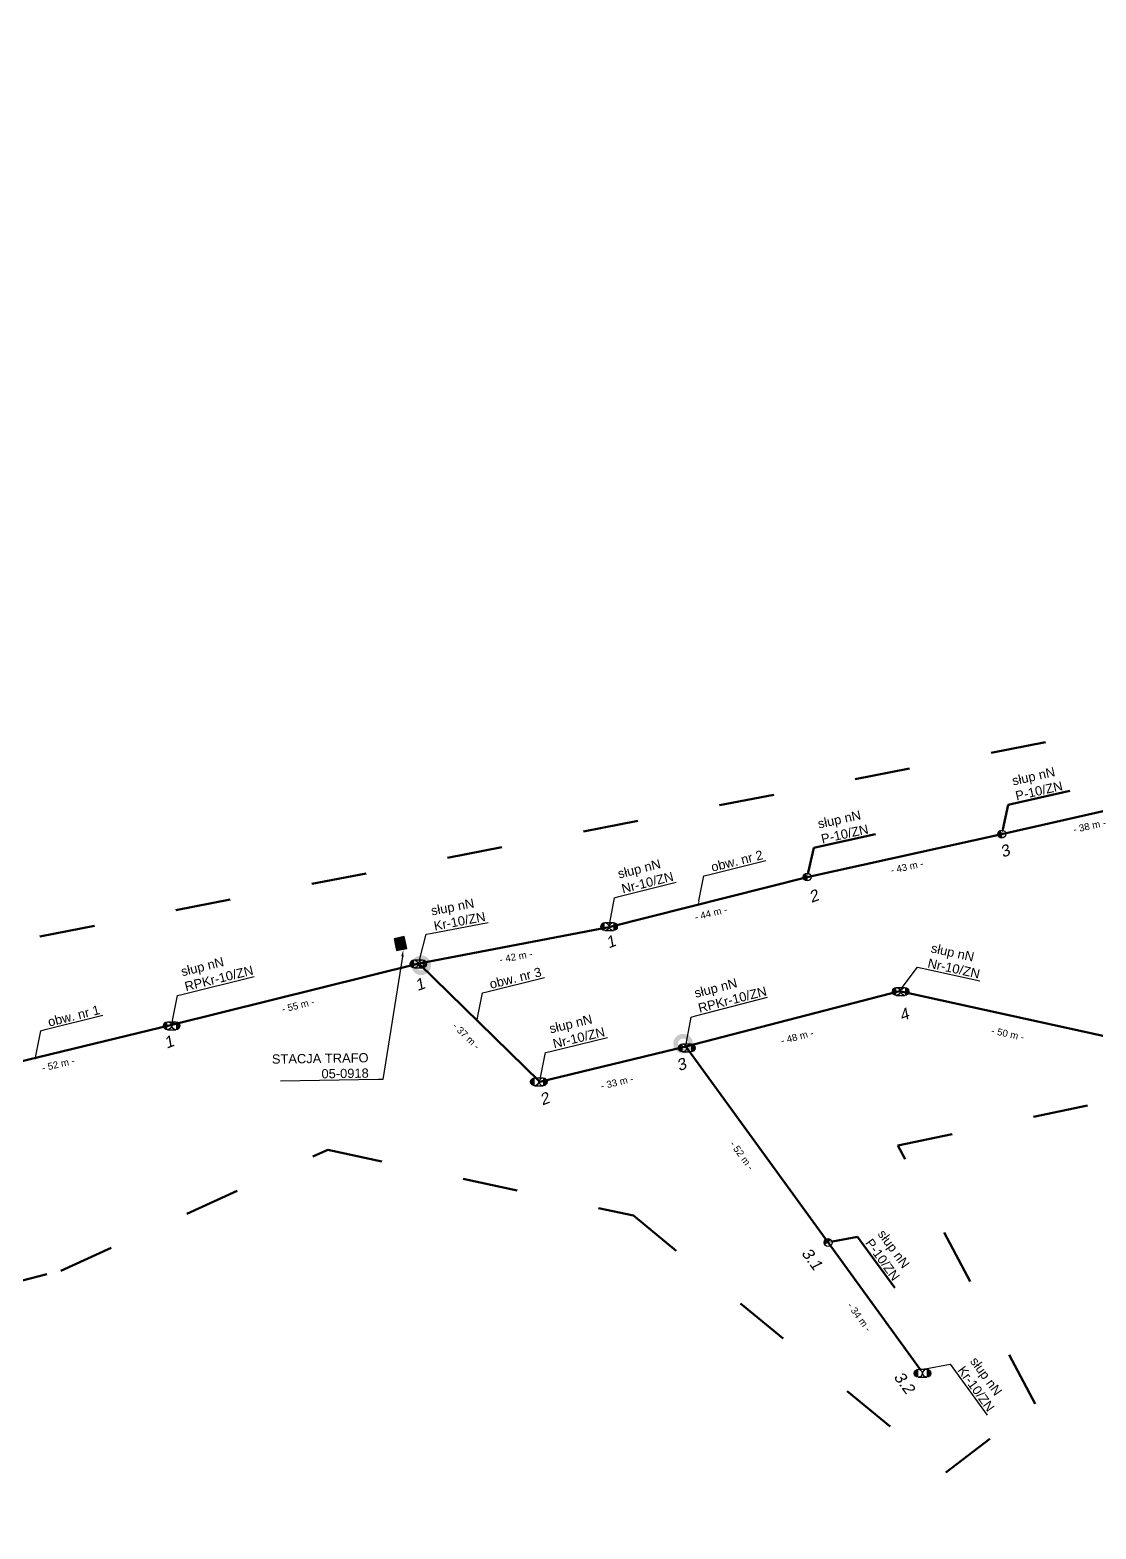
# Model space of a CAD drawing. Header units: metres. Extents: x 7531025 to 7555771, y 5771206 to 5789306.
# Drawn here: x 7548988.7 to 7549219.8, y 5784378.2 to 5784703 of the extents above; entities that cross this region are included whole.
import ezdxf
from ezdxf import colors
from ezdxf.entities.mleader import LeaderData, LeaderLine
from ezdxf.math import Vec2, Vec3

# ---------------------------------------------------------------- set-up
doc = ezdxf.new("R2010")
doc.units = ezdxf.units.M
doc.linetypes.add('GCAD_ISO03W100', pattern=[30, 12, -18])
for name, color, linetype, lineweight in [('!TELE', 30, 'SCARPLINE1A', 50), ('!trafo_05-0918', 6, 'GCAD_ISO03W100', 50), ('_MM LINIA Sn', 40, 'Continuous', 30), ('_numery slupow etap 4 cz. 2', 7, 'Continuous', 40)]:
    doc.layers.add(name, color=color, linetype=linetype, lineweight=lineweight)
for name, color, linetype in [('!wymiary', 7, 'Continuous'), ('_MM mufy', 3, 'Continuous'), ('_MM opisy', 7, 'Continuous'), ('_MM slupy', 5, 'Continuous'), ('_mm trafo', 3, 'Continuous')]:
    doc.layers.add(name, color=color, linetype=linetype)
doc.layers.add('_arkusze model', color=7, linetype='Continuous', lineweight=50, plot=False)
doc.styles.get("Standard").update_dxf_attribs({"font": 'ARIAL.TTF'})
doc.linetypes.add('SCARPLINE1A', pattern='A,2,[150,AAA.SHX,S=1,R=0,X=0,Y=0],1e-11', length=2)
doc.dimstyles.new('opis linie', dxfattribs={"dimtxt": 1.5, "dimasz": 0.18, "dimexe": 0.18, "dimexo": 0.0625, "dimgap": 2.5, "dimtad": 4, "dimdec": 0, "dimzin": 0, "dimdsep": 46, "dimtxsty": 'Standard', "dimcen": 0.09, "dimse1": 1, "dimse2": 1, "dimsd1": 1, "dimsd2": 1, "dimclrt": 256, "dimadec": 0, "dimazin": 0, "dimtfac": 1, "dimtdec": 0, "dimtofl": 0, "dimtmove": 0, "dimatfit": 3, "dimfxl": 1, "dimtfill": 1, "dimtolj": 1, "dimtzin": 0, "dimarcsym": 0})

# ---------------------------------------------------------------- blocks, each defined once
blk = doc.blocks.new('*D91')
at = {"layer": 'Defpoints', "color": 0}
for p in [(7549130.87, 5784482.69), (7549161.14, 5784439.79), (7549161.74, 5784440.24)]:
    blk.add_point(p, dxfattribs=at)
at = {"layer": '!wymiary', "insert": (7549143.06, 5784459.1), "char_height": 1.5, "attachment_point": 5, "rotation": 306.0244, "bg_fill": 3, "box_fill_scale": 1.1, "bg_fill_color": 9, "bg_fill_true_color": 13158600, "bg_fill_transparency": 0}
blk.add_mtext('\\A1;- 52 m -', dxfattribs=at)
blk = doc.blocks.new('*D92')
at = {"layer": 'Defpoints', "color": 0}
for p in [(7549161.74, 5784440.24), (7549181.18, 5784412.22), (7549181.79, 5784412.66)]:
    blk.add_point(p, dxfattribs=at)
at = {"layer": '!wymiary', "insert": (7549168.52, 5784424.09), "char_height": 1.5, "attachment_point": 5, "rotation": 306.0171, "bg_fill": 3, "box_fill_scale": 1.1, "bg_fill_color": 9, "bg_fill_true_color": 13158600, "bg_fill_transparency": 0}
blk.add_mtext('\\A1;- 34 m -', dxfattribs=at)
blk = doc.blocks.new('*D297')
at = {"layer": 'Defpoints', "color": 0}
for p in [(7549073, 5784500.72), (7549098.7, 5784474.49), (7549099.23, 5784475.03)]:
    blk.add_point(p, dxfattribs=at)
at = {"layer": '!wymiary', "insert": (7549083.3, 5784485), "char_height": 1.5, "attachment_point": 5, "rotation": 315.5859, "bg_fill": 3, "box_fill_scale": 1.1, "bg_fill_color": 9, "bg_fill_true_color": 13158600, "bg_fill_transparency": 0}
blk.add_mtext('\\A1;- 37 m -', dxfattribs=at)
blk = doc.blocks.new('*D298')
at = {"layer": 'Defpoints', "color": 0}
for p in [(7549130.87, 5784482.69), (7549131.05, 5784481.96), (7549099.23, 5784475.03)]:
    blk.add_point(p, dxfattribs=at)
at = {"layer": '!wymiary', "insert": (7549115.99, 5784474.95), "char_height": 1.5, "attachment_point": 5, "rotation": 13.6159, "bg_fill": 3, "box_fill_scale": 1.1, "bg_fill_color": 9, "bg_fill_true_color": 13158600, "bg_fill_transparency": 0}
blk.add_mtext('\\A1;- 33 m -', dxfattribs=at)
blk = doc.blocks.new('*D299')
at = {"layer": 'Defpoints', "color": 0}
for p in [(7549177.19, 5784494.72), (7549177.38, 5784493.99), (7549130.87, 5784482.69)]:
    blk.add_point(p, dxfattribs=at)
at = {"layer": '!wymiary', "insert": (7549155.04, 5784484.82), "char_height": 1.5, "attachment_point": 5, "rotation": 14.5589, "bg_fill": 3, "box_fill_scale": 1.1, "bg_fill_color": 9, "bg_fill_true_color": 13158600, "bg_fill_transparency": 0}
blk.add_mtext('\\A1;- 48 m -', dxfattribs=at)
blk = doc.blocks.new('*D300')
at = {"layer": 'Defpoints', "color": 0}
for p in [(7549177.19, 5784494.72), (7549225.93, 5784484.04), (7549225.77, 5784483.31)]:
    blk.add_point(p, dxfattribs=at)
at = {"layer": '!wymiary', "insert": (7549200.7, 5784485.46), "char_height": 1.5, "attachment_point": 5, "rotation": 347.6381, "bg_fill": 3, "box_fill_scale": 1.1, "bg_fill_color": 9, "bg_fill_true_color": 13158600, "bg_fill_transparency": 0}
blk.add_mtext('\\A1;- 50 m -', dxfattribs=at)
blk = doc.blocks.new('*D352')
at = {"layer": 'Defpoints', "color": 0}
for p in [(7549236.35, 5784537.13), (7549199.21, 5784529.49), (7549199.38, 5784528.76)]:
    blk.add_point(p, dxfattribs=at)
at = {"layer": '!wymiary', "insert": (7549218.42, 5784530.49), "char_height": 1.5, "attachment_point": 5, "rotation": 12.7621, "bg_fill": 3, "box_fill_scale": 1.1, "bg_fill_color": 9, "bg_fill_true_color": 13158600, "bg_fill_transparency": 0}
blk.add_mtext('\\A1;- 38 m -', dxfattribs=at)
blk = doc.blocks.new('*D353')
at = {"layer": 'Defpoints', "color": 0}
for p in [(7549199.38, 5784528.76), (7549157.05, 5784520.18), (7549157.21, 5784519.45)]:
    blk.add_point(p, dxfattribs=at)
at = {"layer": '!wymiary', "insert": (7549178.84, 5784521.65), "char_height": 1.5, "attachment_point": 5, "rotation": 12.4481, "bg_fill": 3, "box_fill_scale": 1.1, "bg_fill_color": 9, "bg_fill_true_color": 13158600, "bg_fill_transparency": 0}
blk.add_mtext('\\A1;- 43 m -', dxfattribs=at)
blk = doc.blocks.new('*D354')
at = {"layer": 'Defpoints', "color": 0}
for p in [(7549157.21, 5784519.45), (7549114.02, 5784509.3), (7549114.21, 5784508.57)]:
    blk.add_point(p, dxfattribs=at)
at = {"layer": '!wymiary', "insert": (7549136.32, 5784511.59), "char_height": 1.5, "attachment_point": 5, "rotation": 14.1916, "bg_fill": 3, "box_fill_scale": 1.1, "bg_fill_color": 9, "bg_fill_true_color": 13158600, "bg_fill_transparency": 0}
blk.add_mtext('\\A1;- 44 m -', dxfattribs=at)
blk = doc.blocks.new('*D355')
at = {"layer": 'Defpoints', "color": 0}
for p in [(7549114.21, 5784508.57), (7549072.86, 5784501.46), (7549073, 5784500.72)]:
    blk.add_point(p, dxfattribs=at)
at = {"layer": '!wymiary', "insert": (7549094.07, 5784502.19), "char_height": 1.5, "attachment_point": 5, "rotation": 10.7868, "bg_fill": 3, "box_fill_scale": 1.1, "bg_fill_color": 9, "bg_fill_true_color": 13158600, "bg_fill_transparency": 0}
blk.add_mtext('\\A1;- 42 m -', dxfattribs=at)
blk = doc.blocks.new('*D356')
at = {"layer": 'Defpoints', "color": 0}
for p in [(7549073, 5784500.72), (7549019.27, 5784488.12), (7549019.45, 5784487.39)]:
    blk.add_point(p, dxfattribs=at)
at = {"layer": '!wymiary', "insert": (7549046.83, 5784491.62), "char_height": 1.5, "attachment_point": 5, "rotation": 13.9801, "bg_fill": 3, "box_fill_scale": 1.1, "bg_fill_color": 9, "bg_fill_true_color": 13158600, "bg_fill_transparency": 0}
blk.add_mtext('\\A1;- 55 m -', dxfattribs=at)
blk = doc.blocks.new('*D357')
at = {"layer": 'Defpoints', "color": 0}
for p in [(7549019.45, 5784487.39), (7548968.88, 5784475.95), (7548969.06, 5784475.22)]:
    blk.add_point(p, dxfattribs=at)
at = {"layer": '!wymiary', "insert": (7548994.85, 5784478.86), "char_height": 1.5, "attachment_point": 5, "rotation": 13.5814, "bg_fill": 3, "box_fill_scale": 1.1, "bg_fill_color": 9, "bg_fill_true_color": 13158600, "bg_fill_transparency": 0}
blk.add_mtext('\\A1;- 52 m -', dxfattribs=at)
blk = doc.blocks.new('ZN')
at = {"layer": '_MM slupy', "transparency": 33554687}
h = blk.add_hatch(color=256, dxfattribs=at)
h.dxf.hatch_style = 1
h.paths.add_polyline_path([(0, -0.86), (0, 0.86, 1)])
at = {"layer": '_MM slupy'}
blk.add_circle((0, 0), 0.857, dxfattribs=at)
blk = doc.blocks.new('R')
at = {"layer": '_MM slupy', "transparency": 33554687}
h = blk.add_hatch(color=256, dxfattribs=at)
h.dxf.hatch_style = 1
h.paths.add_polyline_path([(-0.93, -0.86), (-0.93, 0.86, 1)])
h = blk.add_hatch(color=256, dxfattribs=at)
h.dxf.hatch_style = 1
h.paths.add_polyline_path([(0.93, 0.86), (0.93, -0.86, 1)])
at = {"layer": '_MM slupy'}
for points in [[(-0.93, 0.86), (0.93, 0.86)], [(-0.93, -0.86), (0.93, -0.86)]]:
    blk.add_lwpolyline(points, dxfattribs=at)
for centre in [(-0.93, 0), (0.93, 0)]:
    blk.add_circle(centre, 0.857, dxfattribs=at)
blk = doc.blocks.new('trafo')
at = {"layer": '_mm trafo'}
h = blk.add_hatch(color=256, dxfattribs=at)
h.dxf.hatch_style = 1
h.paths.add_polyline_path([(-1.15, 1.02), (-0.52, -1.51), (1.64, -0.96), (1.01, 1.59)])
at = {"layer": '_MM LINIA Sn', "color": 2, "lineweight": 60}
for p, q in [((0.58, 0.02), (-0.43, 0.9)), ((-0.32, -0.23), (0.58, 0.02)), ((0.58, -0.92), (-0.32, -0.23)), ((0.55, -0.72), (0.41, -0.9)), ((0.41, -0.9), (0.58, -0.92)), ((0.58, -0.92), (0.55, -0.72))]:
    blk.add_line(p, q, dxfattribs=at)
at = {"layer": '_mm trafo', "flags": 128}
blk.add_lwpolyline([(-0.52, -1.52), (1.64, -0.96), (0.98, 1.58), (-1.17, 0.99), (-0.52, -1.52)], close=True, dxfattribs=at)
blk = doc.blocks.new('mufa')
at = {"layer": '_MM mufy'}
h = blk.add_hatch(color=256, dxfattribs=at)
h.dxf.hatch_style = 1
h.paths.add_polyline_path([(2.15, 0.12, 1), (-2.1, -0.05, 1)])
h.paths.add_polyline_path([(-1.1, -0.01, -1), (1.15, 0.08, -1)], flags=16)
h.paths.add_polyline_path([(-0.83, 0, -1), (0.88, 0.07, -1)], flags=0)
blk = doc.blocks.new('q')
at = {"layer": '_MM slupy'}
blk.add_blockref('ZN', (0, 0), dxfattribs=at)
at = {"layer": '_MM opisy'}
ml = blk.add_multileader_mtext('Standard', dxfattribs=at)
ml.set_content('\\pxql;słup nN\\PP-10/ZN', color=256)
ml.set_leader_properties()
ml.build(insert=Vec2(0, 0))
ml.multileader.update_dxf_attribs({"has_text_frame": 1, "text_left_attachment_type": 5, "text_right_attachment_type": 5, "dogleg_length": 1, "arrow_head_size": 1})
ctx = ml.context
ctx.base_point, ctx.char_height, ctx.arrow_head_size, ctx.landing_gap_size, ctx.plane_origin = Vec3(3.75, 5.9), 2, 1, 1, Vec3(1.72, -1.42)
ctx.left_attachment, ctx.right_attachment = 5, 5
notes = []
notes.append((ctx, [(0, (1, 1, 0), (2.75, 5.9), (1, 0), 1, [(0, [(0, 0), (2.75, 5.9)], 0, [])])]))
ctx.mtext.insert, ctx.mtext.flow_direction = Vec3(4.75, 11.7), 5
ctx.mtext.has_bg_fill, ctx.mtext.bg_color, ctx.mtext.bg_scale_factor, ctx.mtext.bg_transparency, ctx.mtext.use_window_bg_color = 1, -1023410175, 1, 0, 1
for ctx, leaders in notes:
    for number, flags, end, landing, length, lines in leaders:
        leader = LeaderData()
        leader.index, (leader.has_last_leader_line, leader.has_dogleg_vector, leader.attachment_direction) = number, flags
        leader.last_leader_point, leader.dogleg_vector, leader.dogleg_length = Vec3(end), Vec3(landing), length
        for number, points, colour, breaks in lines:
            line = LeaderLine()
            line.index, line.vertices, line.color, line.breaks = number, Vec3.list(points), colors.encode_raw_color(colour), breaks
            leader.lines.append(line)
        ctx.leaders.append(leader)

msp = doc.modelspace()

# ---------------------------------------------------------------- linework, layer by layer
at = {"layer": '!TELE'}
for points in [[(7548969.06, 5784475.22), (7549019.45, 5784487.39), (7549073, 5784500.72), (7549114.21, 5784508.57), (7549157.21, 5784519.45), (7549199.38, 5784528.76), (7549236.35, 5784537.13), (7549280.95, 5784547.28), (7549303.59, 5784552.19), (7549333.55, 5784559.34), (7549361.98, 5784566.24), (7549414.18, 5784578.02), (7549484.62, 5784594.13), (7549511.02, 5784598.53), (7549548.88, 5784608.62), (7549585.56, 5784617.16), (7549605.71, 5784622.95), (7549627.63, 5784642.69), (7549649.74, 5784660.64), (7549663.3, 5784673.52)], [(7549073, 5784500.72), (7549099.23, 5784475.03), (7549130.87, 5784482.69), (7549177.19, 5784494.72), (7549225.93, 5784484.04), (7549249.68, 5784498.25), (7549272.38, 5784514.36), (7549301.85, 5784520.3), (7549340.82, 5784530.11), (7549368.8, 5784536.68), (7549397.89, 5784544.31), (7549433.68, 5784553.36), (7549460.43, 5784558.99), (7549478.14, 5784561.97), (7549517.37, 5784570.27), (7549546.64, 5784576.53), (7549585.69, 5784584.92), (7549625.21, 5784594.65), (7549676.88, 5784604.58), (7549726.26, 5784615.23)], [(7549130.87, 5784482.69), (7549161.74, 5784440.24), (7549181.79, 5784412.66)]]:
    msp.add_lwpolyline(points, dxfattribs=at)

# ---------------------------------------------------------------- block references
at = {"layer": '_arkusze model', "rotation": 357.3066721443945}
msp.add_blockref('trafo', (7549068.79, 5784505.02), dxfattribs=at)

# ---------------------------------------------------------------- next in the draw order: dimensions: what is measured, and where the dimension line sits
at = {"layer": '!wymiary'}
for p1, p2, picture, middle in [((7549236.35, 5784537.13), (7549199.38, 5784528.76), '*D352', (7549218.42, 5784530.49)), ((7549073, 5784500.72), (7549099.23, 5784475.03), '*D297', (7549083.3, 5784485)), ((7549130.87, 5784482.69), (7549161.74, 5784440.24), '*D91', (7549143.06, 5784459.1))]:
    dim = msp.add_aligned_dim(p1=p1, p2=p2, distance=-0.75, dimstyle='opis linie', override={"dimpost": '- <> m -'}, dxfattribs=at)
    dim.commit()
    dim.dimension.update_dxf_attribs({"geometry": picture, "text_midpoint": middle})

# ---------------------------------------------------------------- next in the draw order: dimensions: what is measured, and where the dimension line sits
for p1, p2, picture, middle in [((7549199.38, 5784528.76), (7549157.21, 5784519.45), '*D353', (7549178.84, 5784521.65)), ((7549099.23, 5784475.03), (7549130.87, 5784482.69), '*D298', (7549115.99, 5784474.95)), ((7549161.74, 5784440.24), (7549181.79, 5784412.66), '*D92', (7549168.52, 5784424.09))]:
    dim = msp.add_aligned_dim(p1=p1, p2=p2, distance=-0.75, dimstyle='opis linie', override={"dimpost": '- <> m -'}, dxfattribs=at)
    dim.commit()
    dim.dimension.update_dxf_attribs({"geometry": picture, "text_midpoint": middle})

# ---------------------------------------------------------------- next in the draw order: block references
at = {"layer": '!TELE'}
for p, rotation in [((7549199.38, 5784528.76), 12.76212199395724), ((7549161.74, 5784440.24), 306.0171177458845)]:
    msp.add_blockref('q', p, dxfattribs=dict(at, rotation=rotation))

# ---------------------------------------------------------------- next in the draw order: texts
at = {"layer": '_numery slupow etap 4 cz. 2', "oblique": 10}
msp.add_text('2', height=2.5, rotation=20.4647, dxfattribs=at).set_placement((7549099.78, 5784469.91))

# ---------------------------------------------------------------- next in the draw order: dimensions: what is measured, and where the dimension line sits
at = {"layer": '!wymiary'}
for p1, p2, picture, middle in [((7549157.21, 5784519.45), (7549114.21, 5784508.57), '*D354', (7549136.32, 5784511.59)), ((7549130.87, 5784482.69), (7549177.19, 5784494.72), '*D299', (7549155.04, 5784484.82))]:
    dim = msp.add_aligned_dim(p1=p1, p2=p2, distance=-0.75, dimstyle='opis linie', override={"dimpost": '- <> m -'}, dxfattribs=at)
    dim.commit()
    dim.dimension.update_dxf_attribs({"geometry": picture, "text_midpoint": middle})

# ---------------------------------------------------------------- next in the draw order: leaders
at = {"layer": '_MM opisy'}
ml = msp.add_multileader_mtext('Standard', dxfattribs=at)
ml.set_content('\\pxql;słup nN\\PNr-10/ZN', color=256)
ml.set_leader_properties()
ml.build(insert=Vec2(0, 0))
ml.multileader.update_dxf_attribs({"has_text_frame": 1, "text_left_attachment_type": 5, "text_right_attachment_type": 5, "dogleg_length": 1, "arrow_head_size": 1})
ctx = ml.context
ctx.base_point, ctx.char_height, ctx.arrow_head_size, ctx.landing_gap_size, ctx.plane_origin, ctx.plane_x_axis, ctx.plane_y_axis = Vec3(7549101.48, 5784481.64), 2, 1, 1, Vec3(7549101.23, 5784474.05), Vec3(0.971896, 0.235411), Vec3(-0.235411, 0.971896)
ctx.left_attachment, ctx.right_attachment = 5, 5
notes = []
notes.append((ctx, [(0, (1, 1, 0), (7549100.51, 5784481.41), (0.971896, 0.235411), 1, [(0, [(7549099.23, 5784475.03), (7549100.51, 5784481.41)], 0, [])])]))
ctx.mtext.insert, ctx.mtext.text_direction, ctx.mtext.flow_direction = Vec3(7549101.1, 5784487.49), Vec3(0.971896, 0.235411), 5
ctx.mtext.has_bg_fill, ctx.mtext.bg_color, ctx.mtext.bg_scale_factor, ctx.mtext.bg_transparency, ctx.mtext.use_window_bg_color = 1, -1023410175, 1, 0, 1
ml = msp.add_multileader_mtext('Standard', dxfattribs=at)
ml.set_content('\\pxql;słup nN\\PKr-10/ZN', color=256)
ml.set_leader_properties()
ml.build(insert=Vec2(0, 0))
ml.multileader.update_dxf_attribs({"has_text_frame": 1, "text_left_attachment_type": 5, "text_right_attachment_type": 5, "dogleg_length": 1, "arrow_head_size": 1})
ctx = ml.context
ctx.base_point, ctx.char_height, ctx.arrow_head_size, ctx.landing_gap_size, ctx.plane_origin, ctx.plane_x_axis, ctx.plane_y_axis = Vec3(7549188.77, 5784413.09), 2, 1, 1, Vec3(7549181.65, 5784410.44), Vec3(0.588027, -0.808841), Vec3(0.808841, 0.588027)
ctx.left_attachment, ctx.right_attachment = 5, 5
notes.append((ctx, [(0, (1, 1, 0), (7549188.18, 5784413.9), (0.588027, -0.808841), 1, [(0, [(7549181.79, 5784412.66), (7549188.18, 5784413.9)], 0, [])])]))
ctx.mtext.insert, ctx.mtext.text_direction, ctx.mtext.flow_direction = Vec3(7549194.02, 5784415.68), Vec3(0.588027, -0.808841), 5
ctx.mtext.has_bg_fill, ctx.mtext.bg_color, ctx.mtext.bg_scale_factor, ctx.mtext.bg_transparency, ctx.mtext.use_window_bg_color = 1, -1023410175, 1, 0, 1
for ctx, leaders in notes:
    for number, flags, end, landing, length, lines in leaders:
        leader = LeaderData()
        leader.index, (leader.has_last_leader_line, leader.has_dogleg_vector, leader.attachment_direction) = number, flags
        leader.last_leader_point, leader.dogleg_vector, leader.dogleg_length = Vec3(end), Vec3(landing), length
        for number, points, colour, breaks in lines:
            line = LeaderLine()
            line.index, line.vertices, line.color, line.breaks = number, Vec3.list(points), colors.encode_raw_color(colour), breaks
            leader.lines.append(line)
        ctx.leaders.append(leader)

# ---------------------------------------------------------------- next in the draw order: block references
at = {"layer": '!TELE', "rotation": 12.44807847203676}
msp.add_blockref('q', (7549157.21, 5784519.45), dxfattribs=at)
for p in [(7549099.04, 5784475.07), (7549182.21, 5784411.91)]:
    msp.add_blockref('R', p)

# ---------------------------------------------------------------- next in the draw order: texts
at = {"layer": '_numery slupow etap 4 cz. 2', "oblique": 10}
for s, rotation, p in [('3', 20.4647, (7549199.59, 5784523.62)), ('3', 20.4647, (7549129.44, 5784477.33)), ('3.1', 306.1733, (7549155.84, 5784437.92)), ('3.2', 306.1733, (7549175.85, 5784411.1))]:
    msp.add_text(s, height=2.5, rotation=rotation, dxfattribs=at).set_placement(p)

# ---------------------------------------------------------------- next in the draw order: dimensions: what is measured, and where the dimension line sits
at = {"layer": '!wymiary'}
for p1, p2, picture, middle in [((7549114.21, 5784508.57), (7549073, 5784500.72), '*D355', (7549094.07, 5784502.19)), ((7549177.19, 5784494.72), (7549225.93, 5784484.04), '*D300', (7549200.7, 5784485.46))]:
    dim = msp.add_aligned_dim(p1=p1, p2=p2, distance=-0.75, dimstyle='opis linie', override={"dimpost": '- <> m -'}, dxfattribs=at)
    dim.commit()
    dim.dimension.update_dxf_attribs({"geometry": picture, "text_midpoint": middle})

# ---------------------------------------------------------------- next in the draw order: leaders
at = {"layer": '_MM opisy'}
ml = msp.add_multileader_mtext('Standard', dxfattribs=at)
ml.set_content('\\pxql;słup nN\\PRPKr-10/ZN', color=256)
ml.set_leader_properties()
ml.build(insert=Vec2(0, 0))
ml.multileader.update_dxf_attribs({"has_text_frame": 1, "text_left_attachment_type": 5, "text_right_attachment_type": 5, "dogleg_length": 1, "arrow_head_size": 1})
ctx = ml.context
ctx.base_point, ctx.char_height, ctx.arrow_head_size, ctx.landing_gap_size, ctx.plane_origin, ctx.plane_x_axis, ctx.plane_y_axis = Vec3(7549133.02, 5784489.35), 2, 1, 1, Vec3(7549132.89, 5784481.75), Vec3(0.96789, 0.251375), Vec3(-0.251375, 0.96789)
ctx.left_attachment, ctx.right_attachment = 5, 5
notes = []
notes.append((ctx, [(0, (1, 1, 0), (7549132.05, 5784489.09), (0.96789, 0.251375), 1, [(0, [(7549130.87, 5784482.69), (7549132.05, 5784489.09)], 0, [])])]))
ctx.mtext.insert, ctx.mtext.text_direction, ctx.mtext.flow_direction = Vec3(7549132.54, 5784495.18), Vec3(0.96789, 0.251375), 5
ctx.mtext.has_bg_fill, ctx.mtext.bg_color, ctx.mtext.bg_scale_factor, ctx.mtext.bg_transparency, ctx.mtext.use_window_bg_color = 1, -1023410175, 1, 0, 1
for ctx, leaders in notes:
    for number, flags, end, landing, length, lines in leaders:
        leader = LeaderData()
        leader.index, (leader.has_last_leader_line, leader.has_dogleg_vector, leader.attachment_direction) = number, flags
        leader.last_leader_point, leader.dogleg_vector, leader.dogleg_length = Vec3(end), Vec3(landing), length
        for number, points, colour, breaks in lines:
            line = LeaderLine()
            line.index, line.vertices, line.color, line.breaks = number, Vec3.list(points), colors.encode_raw_color(colour), breaks
            leader.lines.append(line)
        ctx.leaders.append(leader)

# ---------------------------------------------------------------- next in the draw order: block references
at = {"color": 5, "lineweight": 70}
msp.add_blockref('mufa', (7549130.3, 5784483.3), dxfattribs=at)
msp.add_blockref('R', (7549131.12, 5784482.42))

# ---------------------------------------------------------------- next in the draw order: texts
at = {"layer": '_numery slupow etap 4 cz. 2', "oblique": 10}
for s, p in [('2', (7549158.14, 5784513.83)), ('1', (7549114.15, 5784503.94)), ('4', (7549177.72, 5784488.15))]:
    msp.add_text(s, height=2.5, rotation=20.4647, dxfattribs=at).set_placement(p)

# ---------------------------------------------------------------- next in the draw order: dimensions: what is measured, and where the dimension line sits
at = {"layer": '!wymiary'}
dim = msp.add_aligned_dim(p1=(7549073, 5784500.72), p2=(7549019.45, 5784487.39), distance=-0.75, dimstyle='opis linie', override={"dimpost": '- <> m -'}, dxfattribs=at)
dim.commit()
dim.dimension.update_dxf_attribs({"geometry": '*D356', "text_midpoint": (7549046.83, 5784491.62)})

# ---------------------------------------------------------------- next in the draw order: leaders
at = {"layer": '_MM opisy'}
ml = msp.add_multileader_mtext('Standard', dxfattribs=at)
ml.set_content('\\pxql;słup nN\\PNr-10/ZN', color=256)
ml.set_leader_properties()
ml.build(insert=Vec2(0, 0))
ml.multileader.update_dxf_attribs({"has_text_frame": 1, "text_left_attachment_type": 5, "text_right_attachment_type": 5, "dogleg_length": 1, "arrow_head_size": 1})
ctx = ml.context
ctx.base_point, ctx.char_height, ctx.arrow_head_size, ctx.landing_gap_size, ctx.plane_origin, ctx.plane_x_axis, ctx.plane_y_axis = Vec3(7549116.4, 5784515.21), 2, 1, 1, Vec3(7549116.22, 5784507.62), Vec3(0.969481, 0.245166), Vec3(-0.245166, 0.969481)
ctx.left_attachment, ctx.right_attachment = 5, 5
notes = []
notes.append((ctx, [(0, (1, 1, 0), (7549115.43, 5784514.97), (0.969481, 0.245166), 1, [(0, [(7549114.21, 5784508.57), (7549115.43, 5784514.97)], 0, [])])]))
ctx.mtext.insert, ctx.mtext.text_direction, ctx.mtext.flow_direction = Vec3(7549115.95, 5784521.05), Vec3(0.969481, 0.245166), 5
ctx.mtext.has_bg_fill, ctx.mtext.bg_color, ctx.mtext.bg_scale_factor, ctx.mtext.bg_transparency, ctx.mtext.use_window_bg_color = 1, -1023410175, 1, 0, 1
ml = msp.add_multileader_mtext('Standard', dxfattribs=at)
ml.set_content('\\pxql;słup nN\\PNr-10/ZN', color=256)
ml.set_leader_properties()
ml.build(insert=Vec2(0, 0))
ml.multileader.update_dxf_attribs({"has_text_frame": 1, "text_left_attachment_type": 5, "text_right_attachment_type": 5, "dogleg_length": 1, "arrow_head_size": 1})
ctx = ml.context
ctx.base_point, ctx.char_height, ctx.arrow_head_size, ctx.landing_gap_size, ctx.plane_origin, ctx.plane_x_axis, ctx.plane_y_axis = Vec3(7549182.12, 5784499.68), 2, 1, 1, Vec3(7549178.56, 5784492.97), Vec3(0.976815, -0.214086), Vec3(0.214086, 0.976815)
ctx.left_attachment, ctx.right_attachment = 5, 5
notes.append((ctx, [(0, (1, 1, 0), (7549181.14, 5784499.89), (0.976815, -0.214086), 1, [(0, [(7549177.19, 5784494.72), (7549181.14, 5784499.89)], 0, [])])]))
ctx.mtext.insert, ctx.mtext.text_direction, ctx.mtext.flow_direction = Vec3(7549184.33, 5784505.1), Vec3(0.976815, -0.214086), 5
ctx.mtext.has_bg_fill, ctx.mtext.bg_color, ctx.mtext.bg_scale_factor, ctx.mtext.bg_transparency, ctx.mtext.use_window_bg_color = 1, -1023410175, 1, 0, 1
for ctx, leaders in notes:
    for number, flags, end, landing, length, lines in leaders:
        leader = LeaderData()
        leader.index, (leader.has_last_leader_line, leader.has_dogleg_vector, leader.attachment_direction) = number, flags
        leader.last_leader_point, leader.dogleg_vector, leader.dogleg_length = Vec3(end), Vec3(landing), length
        for number, points, colour, breaks in lines:
            line = LeaderLine()
            line.index, line.vertices, line.color, line.breaks = number, Vec3.list(points), colors.encode_raw_color(colour), breaks
            leader.lines.append(line)
        ctx.leaders.append(leader)

# ---------------------------------------------------------------- next in the draw order: block references
for p in [(7549114.26, 5784508.7), (7549177.46, 5784494.64)]:
    msp.add_blockref('R', p)

# ---------------------------------------------------------------- next in the draw order: texts
at = {"layer": '_numery slupow etap 4 cz. 2', "oblique": 10}
msp.add_text('1', height=2.5, rotation=20.4647, dxfattribs=at).set_placement((7549072.77, 5784494.71))

# ---------------------------------------------------------------- next in the draw order: dimensions: what is measured, and where the dimension line sits
at = {"layer": '!wymiary'}
dim = msp.add_aligned_dim(p1=(7549019.45, 5784487.39), p2=(7548969.06, 5784475.22), distance=-0.75, dimstyle='opis linie', override={"dimpost": '- <> m -'}, dxfattribs=at)
dim.commit()
dim.dimension.update_dxf_attribs({"geometry": '*D357', "text_midpoint": (7548994.85, 5784478.86)})

# ---------------------------------------------------------------- next in the draw order: leaders
at = {"layer": '_MM opisy'}
ml = msp.add_multileader_mtext('Standard', dxfattribs=at)
ml.set_content('\\pxql;słup nN\\PKr-10/ZN', color=256)
ml.set_leader_properties()
ml.build(insert=Vec2(0, 0))
ml.multileader.update_dxf_attribs({"has_text_frame": 1, "text_left_attachment_type": 5, "text_right_attachment_type": 5, "dogleg_length": 1, "arrow_head_size": 1})
ctx = ml.context
ctx.base_point, ctx.char_height, ctx.arrow_head_size, ctx.landing_gap_size, ctx.plane_origin, ctx.plane_x_axis, ctx.plane_y_axis = Vec3(7549075.58, 5784507.22), 2, 1, 1, Vec3(7549074.95, 5784499.65), Vec3(0.98233, 0.187155), Vec3(-0.187155, 0.98233)
ctx.left_attachment, ctx.right_attachment = 5, 5
notes = []
notes.append((ctx, [(0, (1, 1, 0), (7549074.6, 5784507.03), (0.98233, 0.187155), 1, [(0, [(7549073, 5784500.72), (7549074.6, 5784507.03)], 0, [])])]))
ctx.mtext.insert, ctx.mtext.text_direction, ctx.mtext.flow_direction = Vec3(7549075.48, 5784513.07), Vec3(0.98233, 0.187155), 5
ctx.mtext.has_bg_fill, ctx.mtext.bg_color, ctx.mtext.bg_scale_factor, ctx.mtext.bg_transparency, ctx.mtext.use_window_bg_color = 1, -1023410175, 1, 0, 1
for ctx, leaders in notes:
    for number, flags, end, landing, length, lines in leaders:
        leader = LeaderData()
        leader.index, (leader.has_last_leader_line, leader.has_dogleg_vector, leader.attachment_direction) = number, flags
        leader.last_leader_point, leader.dogleg_vector, leader.dogleg_length = Vec3(end), Vec3(landing), length
        for number, points, colour, breaks in lines:
            line = LeaderLine()
            line.index, line.vertices, line.color, line.breaks = number, Vec3.list(points), colors.encode_raw_color(colour), breaks
            leader.lines.append(line)
        ctx.leaders.append(leader)

# ---------------------------------------------------------------- next in the draw order: block references
msp.add_blockref('R', (7549072.9, 5784500.62))
at = {"color": 5, "lineweight": 70}
msp.add_blockref('mufa', (7549073.5, 5784500.28), dxfattribs=at)

# ---------------------------------------------------------------- next in the draw order: texts
at = {"layer": '_numery slupow etap 4 cz. 2', "oblique": 10}
msp.add_text('1', height=2.5, rotation=20.4647, dxfattribs=at).set_placement((7549018.36, 5784482.23))

# ---------------------------------------------------------------- next in the draw order: leaders
at = {"layer": '_MM opisy'}
ml = msp.add_multileader_mtext('Standard', dxfattribs=at)
ml.set_content('\\pxql;słup nN\\PRPKr-10/ZN', color=256)
ml.set_leader_properties()
ml.build(insert=Vec2(0, 0))
ml.multileader.update_dxf_attribs({"has_text_frame": 1, "text_left_attachment_type": 5, "text_right_attachment_type": 5, "dogleg_length": 1, "arrow_head_size": 1})
ctx = ml.context
ctx.base_point, ctx.char_height, ctx.arrow_head_size, ctx.landing_gap_size, ctx.plane_origin, ctx.plane_x_axis, ctx.plane_y_axis = Vec3(7549021.67, 5784494.03), 2, 1, 1, Vec3(7549021.46, 5784486.43), Vec3(0.97038, 0.241585), Vec3(-0.241585, 0.97038)
ctx.left_attachment, ctx.right_attachment = 5, 5
notes = []
notes.append((ctx, [(0, (1, 1, 0), (7549020.7, 5784493.78), (0.97038, 0.241585), 1, [(0, [(7549019.45, 5784487.39), (7549020.7, 5784493.78)], 0, [])])]))
ctx.mtext.insert, ctx.mtext.text_direction, ctx.mtext.flow_direction = Vec3(7549021.25, 5784499.86), Vec3(0.97038, 0.241585), 5
ctx.mtext.has_bg_fill, ctx.mtext.bg_color, ctx.mtext.bg_scale_factor, ctx.mtext.bg_transparency, ctx.mtext.use_window_bg_color = 1, -1023410175, 1, 0, 1
for ctx, leaders in notes:
    for number, flags, end, landing, length, lines in leaders:
        leader = LeaderData()
        leader.index, (leader.has_last_leader_line, leader.has_dogleg_vector, leader.attachment_direction) = number, flags
        leader.last_leader_point, leader.dogleg_vector, leader.dogleg_length = Vec3(end), Vec3(landing), length
        for number, points, colour, breaks in lines:
            line = LeaderLine()
            line.index, line.vertices, line.color, line.breaks = number, Vec3.list(points), colors.encode_raw_color(colour), breaks
            leader.lines.append(line)
        ctx.leaders.append(leader)

# ---------------------------------------------------------------- next in the draw order: block references
msp.add_blockref('R', (7549019.44, 5784487.22))

# ---------------------------------------------------------------- next in the draw order: leaders
at = {"layer": '_mm trafo', "color": 3}
ml = msp.add_multileader_mtext('Standard', dxfattribs=at)
ml.set_content('STACJA TRAFO\\P05-0918', color=3)
ml.set_leader_properties()
ml.build(insert=Vec2(0, 0))
ml.multileader.update_dxf_attribs({"has_text_frame": 1, "text_left_attachment_type": 5, "text_right_attachment_type": 5, "dogleg_length": 1, "arrow_head_size": 1.5})
ctx = ml.context
ctx.base_point, ctx.char_height, ctx.arrow_head_size, ctx.plane_origin, ctx.plane_x_axis, ctx.plane_y_axis = Vec3(7549039.48, 5784475.18), 2, 1.5, Vec3(7549072.93, 5784472.93), Vec3(0.999891, 0.014731), Vec3(-0.014731, 0.999891)
ctx.left_attachment, ctx.right_attachment, ctx.text_align_type, ctx.attachment_type = 5, 5, 2, 2
notes = []
notes.append((ctx, [(0, (1, 1, 0), (7549065.19, 5784475.56), (-0.999891, -0.014731), 1, [(0, [(7549069.69, 5784503.74)], 0, [])])]))
ctx.mtext.insert, ctx.mtext.text_direction, ctx.mtext.rotation, ctx.mtext.alignment, ctx.mtext.flow_direction = Vec3(7549062.1, 5784481.3), Vec3(0.999891, 0.014731), 6.129723, 3, 5
ctx.mtext.has_bg_fill, ctx.mtext.bg_color, ctx.mtext.bg_scale_factor, ctx.mtext.bg_transparency, ctx.mtext.use_window_bg_color = 1, -1073741824, 1, 0, 1
for ctx, leaders in notes:
    for number, flags, end, landing, length, lines in leaders:
        leader = LeaderData()
        leader.index, (leader.has_last_leader_line, leader.has_dogleg_vector, leader.attachment_direction) = number, flags
        leader.last_leader_point, leader.dogleg_vector, leader.dogleg_length = Vec3(end), Vec3(landing), length
        for number, points, colour, breaks in lines:
            line = LeaderLine()
            line.index, line.vertices, line.color, line.breaks = number, Vec3.list(points), colors.encode_raw_color(colour), breaks
            leader.lines.append(line)
        ctx.leaders.append(leader)

# ---------------------------------------------------------------- next in the draw order: linework, layer by layer
at = {"layer": '!trafo_05-0918'}
msp.add_lwpolyline([(7548777.38, 5784378.15), (7548995.38, 5784434.11), (7549053.28, 5784460.31), (7549119.54, 5784446.09), (7549187.3, 5784390.41), (7549206.65, 5784405.31), (7549176.89, 5784461.26), (7549270.05, 5784480.99), (7549442.32, 5784528.19, 0.011489), (7549453.84, 5784576.1, 0.011489), (7549623.3, 5784611.47), (7549708.04, 5784686.84), (7549667.29, 5784703.01), (7549569.93, 5784628.62), (7549526.27, 5784622.47), (7549476.45, 5784695.9), (7549437.64, 5784676.81), (7549461.58, 5784608.24), (7549379.74, 5784585.92), (7549322.82, 5784650.61), (7549287.24, 5784613.42), (7549326.7, 5784571.37), (7548741.84, 5784458.55)], format="xyb", dxfattribs=at)

# ---------------------------------------------------------------- next in the draw order: leaders
at = {"layer": '_MM opisy', "color": 1}
ml = msp.add_multileader_mtext('Standard', dxfattribs=at)
ml.set_content('\\pxql;obw. nr 2', color=1)
ml.set_leader_properties()
ml.build(insert=Vec2(0, 0))
ml.multileader.update_dxf_attribs({"has_text_frame": 1, "text_left_attachment_type": 5, "text_right_attachment_type": 5, "dogleg_length": 1, "arrow_head_size": 1})
ctx = ml.context
ctx.base_point, ctx.char_height, ctx.arrow_head_size, ctx.landing_gap_size, ctx.plane_origin, ctx.plane_x_axis, ctx.plane_y_axis = Vec3(7549135.78, 5784519.94), 2, 1, 1, Vec3(7549135.57, 5784512.34), Vec3(0.97038, 0.241585), Vec3(-0.241585, 0.97038)
ctx.left_attachment, ctx.right_attachment = 5, 5
notes = []
notes.append((ctx, [(0, (1, 1, 0), (7549134.81, 5784519.7), (0.97038, 0.241585), 1, [(0, [(7549133.56, 5784513.3), (7549134.81, 5784519.7)], 0, [])])]))
ctx.mtext.insert, ctx.mtext.text_direction, ctx.mtext.flow_direction = Vec3(7549136.17, 5784522.52), Vec3(0.97038, 0.241585), 5
ctx.mtext.has_bg_fill, ctx.mtext.bg_color, ctx.mtext.bg_scale_factor, ctx.mtext.bg_transparency, ctx.mtext.use_window_bg_color = 1, -1023410175, 1, 0, 1
ml = msp.add_multileader_mtext('Standard', dxfattribs=at)
ml.set_content('\\pxql;obw. nr 3', color=1)
ml.set_leader_properties()
ml.build(insert=Vec2(0, 0))
ml.multileader.update_dxf_attribs({"has_text_frame": 1, "text_left_attachment_type": 5, "text_right_attachment_type": 5, "dogleg_length": 1, "arrow_head_size": 1})
ctx = ml.context
ctx.base_point, ctx.char_height, ctx.arrow_head_size, ctx.landing_gap_size, ctx.plane_origin, ctx.plane_x_axis, ctx.plane_y_axis = Vec3(7549087.76, 5784494.57), 2, 1, 1, Vec3(7549087.55, 5784486.97), Vec3(0.97038, 0.241585), Vec3(-0.241585, 0.97038)
ctx.left_attachment, ctx.right_attachment = 5, 5
notes.append((ctx, [(0, (1, 1, 0), (7549086.79, 5784494.33), (0.97038, 0.241585), 1, [(0, [(7549085.54, 5784487.93), (7549086.79, 5784494.33)], 0, [])])]))
ctx.mtext.insert, ctx.mtext.text_direction, ctx.mtext.flow_direction = Vec3(7549088.15, 5784497.15), Vec3(0.97038, 0.241585), 5
ctx.mtext.has_bg_fill, ctx.mtext.bg_color, ctx.mtext.bg_scale_factor, ctx.mtext.bg_transparency, ctx.mtext.use_window_bg_color = 1, -1023410175, 1, 0, 1
ml = msp.add_multileader_mtext('Standard', dxfattribs=at)
ml.set_content('\\pxql;obw. nr 1', color=256)
ml.set_leader_properties()
ml.build(insert=Vec2(0, 0))
ml.multileader.update_dxf_attribs({"has_text_frame": 1, "text_left_attachment_type": 5, "text_right_attachment_type": 5, "dogleg_length": 1, "arrow_head_size": 1})
ctx = ml.context
ctx.base_point, ctx.char_height, ctx.arrow_head_size, ctx.landing_gap_size, ctx.plane_origin, ctx.plane_x_axis, ctx.plane_y_axis = Vec3(7548992.01, 5784486.38), 2, 1, 1, Vec3(7548991.8, 5784478.78), Vec3(0.97038, 0.241585), Vec3(-0.241585, 0.97038)
ctx.left_attachment, ctx.right_attachment = 5, 5
notes.append((ctx, [(0, (1, 1, 0), (7548991.04, 5784486.13), (0.97038, 0.241585), 1, [(0, [(7548989.79, 5784479.74), (7548991.04, 5784486.13)], 0, [])])]))
ctx.mtext.insert, ctx.mtext.text_direction, ctx.mtext.flow_direction = Vec3(7548992.4, 5784488.95), Vec3(0.97038, 0.241585), 5
ctx.mtext.has_bg_fill, ctx.mtext.bg_color, ctx.mtext.bg_scale_factor, ctx.mtext.bg_transparency, ctx.mtext.use_window_bg_color = 1, -1023410175, 1, 0, 1
for ctx, leaders in notes:
    for number, flags, end, landing, length, lines in leaders:
        leader = LeaderData()
        leader.index, (leader.has_last_leader_line, leader.has_dogleg_vector, leader.attachment_direction) = number, flags
        leader.last_leader_point, leader.dogleg_vector, leader.dogleg_length = Vec3(end), Vec3(landing), length
        for number, points, colour, breaks in lines:
            line = LeaderLine()
            line.index, line.vertices, line.color, line.breaks = number, Vec3.list(points), colors.encode_raw_color(colour), breaks
            leader.lines.append(line)
        ctx.leaders.append(leader)

doc.saveas('drawing.dxf')
